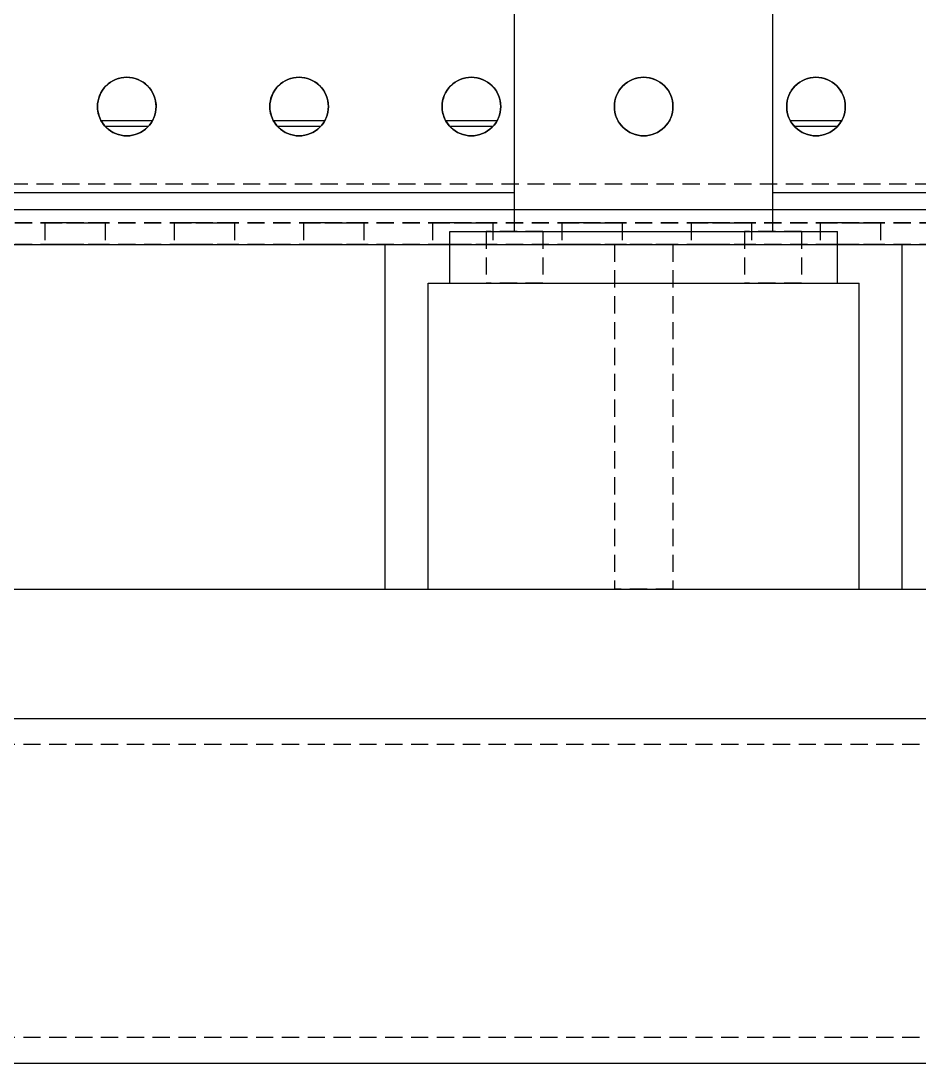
# Model space of a CAD drawing. Header units: metres. Extents: x -200 to 4040, y -1684 to 360.
# Drawn here: x 2427.7 to 2532, y -775 to -654.1 of the extents above; entities that cross this region are included whole.
import ezdxf

# ---------------------------------------------------------------- set-up
doc = ezdxf.new("R2010")
doc.units = ezdxf.units.M
doc.linetypes.add('DASHED2', pattern=[3, 2, -1])
for name, color, linetype in [('GIZLI', 8, 'DASHED2'), ('GORUNEN', 7, 'Continuous'), ('TEGET', 9, 'Continuous')]:
    doc.layers.add(name, color=color, linetype=linetype)

msp = doc.modelspace()

# ---------------------------------------------------------------- linework, layer by layer
at = {"layer": 'GIZLI'}
for points in [[(2485, -678.5), (2485, -601.5)], [(2515, -678.5), (2515, -601.5)], [(2436.6, -664), (2436.615, -663.676), (2436.662, -663.355), (2436.738, -663.04), (2436.845, -662.733), (2436.98, -662.439), (2437.142, -662.158), (2437.331, -661.894), (2437.544, -661.649), (2437.779, -661.426), (2438.034, -661.226), (2438.307, -661.051), (2438.596, -660.903), (2438.897, -660.784), (2439.209, -660.693), (2439.528, -660.633), (2439.763, -660.608), (2440, -660.6)], [(2436.6, -664), (2436.616, -663.667), (2436.665, -663.337), (2436.746, -663.013), (2436.859, -662.699), (2437.001, -662.397), (2437.173, -662.111), (2437.372, -661.843), (2437.596, -661.596), (2437.843, -661.372), (2438.111, -661.173), (2438.397, -661.001), (2438.699, -660.859), (2439.013, -660.746), (2439.337, -660.665), (2439.667, -660.616), (2440, -660.6)], [(2440, -660.6), (2439.667, -660.616), (2439.337, -660.665), (2439.013, -660.746), (2438.699, -660.859), (2438.397, -661.001), (2438.111, -661.173), (2437.843, -661.372), (2437.596, -661.596), (2437.372, -661.843), (2437.173, -662.111), (2437.001, -662.397), (2436.859, -662.699), (2436.746, -663.013), (2436.665, -663.337), (2436.616, -663.667), (2436.6, -664)], [(2440, -660.6), (2440.324, -660.615), (2440.645, -660.662), (2440.96, -660.738), (2441.267, -660.845), (2441.561, -660.98), (2441.842, -661.142), (2442.106, -661.331), (2442.351, -661.544), (2442.574, -661.779), (2442.774, -662.034), (2442.949, -662.307), (2443.097, -662.596), (2443.216, -662.897), (2443.307, -663.209), (2443.367, -663.528), (2443.392, -663.763), (2443.4, -664)], [(2440, -660.6), (2440.333, -660.616), (2440.663, -660.665), (2440.987, -660.746), (2441.301, -660.859), (2441.603, -661.001), (2441.889, -661.173), (2442.157, -661.372), (2442.404, -661.596), (2442.628, -661.843), (2442.827, -662.111), (2442.999, -662.397), (2443.141, -662.699), (2443.254, -663.013), (2443.335, -663.337), (2443.384, -663.667), (2443.4, -664)], [(2443.4, -664), (2443.384, -663.667), (2443.335, -663.337), (2443.254, -663.013), (2443.141, -662.699), (2442.999, -662.397), (2442.827, -662.111), (2442.628, -661.843), (2442.404, -661.596), (2442.157, -661.372), (2441.889, -661.173), (2441.603, -661.001), (2441.301, -660.859), (2440.987, -660.746), (2440.663, -660.665), (2440.333, -660.616), (2440, -660.6)], [(2456.6, -664), (2456.615, -663.676), (2456.662, -663.355), (2456.738, -663.04), (2456.845, -662.733), (2456.98, -662.439), (2457.142, -662.158), (2457.331, -661.894), (2457.544, -661.649), (2457.779, -661.426), (2458.034, -661.226), (2458.307, -661.051), (2458.596, -660.903), (2458.897, -660.784), (2459.209, -660.693), (2459.528, -660.633), (2459.763, -660.608), (2460, -660.6)], [(2456.6, -664), (2456.616, -663.667), (2456.665, -663.337), (2456.746, -663.013), (2456.859, -662.699), (2457.001, -662.397), (2457.173, -662.111), (2457.372, -661.843), (2457.596, -661.596), (2457.843, -661.372), (2458.111, -661.173), (2458.397, -661.001), (2458.699, -660.859), (2459.013, -660.746), (2459.337, -660.665), (2459.667, -660.616), (2460, -660.6)], [(2460, -660.6), (2459.667, -660.616), (2459.337, -660.665), (2459.013, -660.746), (2458.699, -660.859), (2458.397, -661.001), (2458.111, -661.173), (2457.843, -661.372), (2457.596, -661.596), (2457.372, -661.843), (2457.173, -662.111), (2457.001, -662.397), (2456.859, -662.699), (2456.746, -663.013), (2456.665, -663.337), (2456.616, -663.667), (2456.6, -664)], [(2460, -660.6), (2460.324, -660.615), (2460.645, -660.662), (2460.96, -660.738), (2461.267, -660.845), (2461.561, -660.98), (2461.842, -661.142), (2462.106, -661.331), (2462.351, -661.544), (2462.574, -661.779), (2462.774, -662.034), (2462.949, -662.307), (2463.097, -662.596), (2463.216, -662.897), (2463.307, -663.209), (2463.367, -663.528), (2463.392, -663.763), (2463.4, -664)], [(2460, -660.6), (2460.333, -660.616), (2460.663, -660.665), (2460.987, -660.746), (2461.301, -660.859), (2461.603, -661.001), (2461.889, -661.173), (2462.157, -661.372), (2462.404, -661.596), (2462.628, -661.843), (2462.827, -662.111), (2462.999, -662.397), (2463.141, -662.699), (2463.254, -663.013), (2463.335, -663.337), (2463.384, -663.667), (2463.4, -664)], [(2463.4, -664), (2463.384, -663.667), (2463.335, -663.337), (2463.254, -663.013), (2463.141, -662.699), (2462.999, -662.397), (2462.827, -662.111), (2462.628, -661.843), (2462.404, -661.596), (2462.157, -661.372), (2461.889, -661.173), (2461.603, -661.001), (2461.301, -660.859), (2460.987, -660.746), (2460.663, -660.665), (2460.333, -660.616), (2460, -660.6)], [(2476.6, -664), (2476.615, -663.676), (2476.662, -663.355), (2476.738, -663.04), (2476.845, -662.733), (2476.98, -662.439), (2477.142, -662.158), (2477.331, -661.894), (2477.544, -661.649), (2477.779, -661.426), (2478.034, -661.226), (2478.307, -661.051), (2478.596, -660.903), (2478.897, -660.784), (2479.209, -660.693), (2479.528, -660.633), (2479.763, -660.608), (2480, -660.6)], [(2476.6, -664), (2476.616, -663.667), (2476.665, -663.337), (2476.746, -663.013), (2476.859, -662.699), (2477.001, -662.397), (2477.173, -662.111), (2477.372, -661.843), (2477.596, -661.596), (2477.843, -661.372), (2478.111, -661.173), (2478.397, -661.001), (2478.699, -660.859), (2479.013, -660.746), (2479.337, -660.665), (2479.667, -660.616), (2480, -660.6)], [(2480, -660.6), (2479.667, -660.616), (2479.337, -660.665), (2479.013, -660.746), (2478.699, -660.859), (2478.397, -661.001), (2478.111, -661.173), (2477.843, -661.372), (2477.596, -661.596), (2477.372, -661.843), (2477.173, -662.111), (2477.001, -662.397), (2476.859, -662.699), (2476.746, -663.013), (2476.665, -663.337), (2476.616, -663.667), (2476.6, -664)], [(2480, -660.6), (2480.324, -660.615), (2480.645, -660.662), (2480.96, -660.738), (2481.267, -660.845), (2481.561, -660.98), (2481.842, -661.142), (2482.106, -661.331), (2482.351, -661.544), (2482.574, -661.779), (2482.774, -662.034), (2482.949, -662.307), (2483.097, -662.596), (2483.216, -662.897), (2483.307, -663.209), (2483.367, -663.528), (2483.392, -663.763), (2483.4, -664)], [(2480, -660.6), (2480.333, -660.616), (2480.663, -660.665), (2480.987, -660.746), (2481.301, -660.859), (2481.603, -661.001), (2481.889, -661.173), (2482.157, -661.372), (2482.404, -661.596), (2482.628, -661.843), (2482.827, -662.111), (2482.999, -662.397), (2483.141, -662.699), (2483.254, -663.013), (2483.335, -663.337), (2483.384, -663.667), (2483.4, -664)], [(2483.4, -664), (2483.384, -663.667), (2483.335, -663.337), (2483.254, -663.013), (2483.141, -662.699), (2482.999, -662.397), (2482.827, -662.111), (2482.628, -661.843), (2482.404, -661.596), (2482.157, -661.372), (2481.889, -661.173), (2481.603, -661.001), (2481.301, -660.859), (2480.987, -660.746), (2480.663, -660.665), (2480.333, -660.616), (2480, -660.6)], [(2496.6, -664), (2496.615, -663.676), (2496.662, -663.355), (2496.738, -663.04), (2496.845, -662.733), (2496.98, -662.439), (2497.142, -662.158), (2497.331, -661.894), (2497.544, -661.649), (2497.779, -661.426), (2498.034, -661.226), (2498.307, -661.051), (2498.596, -660.903), (2498.897, -660.784), (2499.209, -660.693), (2499.528, -660.633), (2499.763, -660.608), (2500, -660.6)], [(2496.6, -664), (2496.616, -663.667), (2496.665, -663.337), (2496.746, -663.013), (2496.859, -662.699), (2497.001, -662.397), (2497.173, -662.111), (2497.372, -661.843), (2497.596, -661.596), (2497.843, -661.372), (2498.111, -661.173), (2498.397, -661.001), (2498.699, -660.859), (2499.013, -660.746), (2499.337, -660.665), (2499.667, -660.616), (2500, -660.6)], [(2500, -660.6), (2499.667, -660.616), (2499.337, -660.665), (2499.013, -660.746), (2498.699, -660.859), (2498.397, -661.001), (2498.111, -661.173), (2497.843, -661.372), (2497.596, -661.596), (2497.372, -661.843), (2497.173, -662.111), (2497.001, -662.397), (2496.859, -662.699), (2496.746, -663.013), (2496.665, -663.337), (2496.616, -663.667), (2496.6, -664)], [(2500, -660.6), (2499.667, -660.616), (2499.337, -660.665), (2499.013, -660.746), (2498.699, -660.859), (2498.397, -661.001), (2498.111, -661.173), (2497.843, -661.372), (2497.596, -661.596), (2497.372, -661.843), (2497.173, -662.111), (2497.001, -662.397), (2496.859, -662.699), (2496.746, -663.013), (2496.665, -663.337), (2496.616, -663.667), (2496.6, -664)], [(2500, -660.6), (2500.324, -660.615), (2500.645, -660.662), (2500.96, -660.738), (2501.267, -660.845), (2501.561, -660.98), (2501.842, -661.142), (2502.106, -661.331), (2502.351, -661.544), (2502.574, -661.779), (2502.774, -662.034), (2502.949, -662.307), (2503.097, -662.596), (2503.216, -662.897), (2503.307, -663.209), (2503.367, -663.528), (2503.392, -663.763), (2503.4, -664)], [(2500, -660.6), (2500.333, -660.616), (2500.663, -660.665), (2500.987, -660.746), (2501.301, -660.859), (2501.603, -661.001), (2501.889, -661.173), (2502.157, -661.372), (2502.404, -661.596), (2502.628, -661.843), (2502.827, -662.111), (2502.999, -662.397), (2503.141, -662.699), (2503.254, -663.013), (2503.335, -663.337), (2503.384, -663.667), (2503.4, -664)], [(2503.4, -664), (2503.384, -663.667), (2503.335, -663.337), (2503.254, -663.013), (2503.141, -662.699), (2502.999, -662.397), (2502.827, -662.111), (2502.628, -661.843), (2502.404, -661.596), (2502.157, -661.372), (2501.889, -661.173), (2501.603, -661.001), (2501.301, -660.859), (2500.987, -660.746), (2500.663, -660.665), (2500.333, -660.616), (2500, -660.6)], [(2503.4, -664), (2503.384, -663.667), (2503.335, -663.337), (2503.254, -663.013), (2503.141, -662.699), (2502.999, -662.397), (2502.827, -662.111), (2502.628, -661.843), (2502.404, -661.596), (2502.157, -661.372), (2501.889, -661.173), (2501.603, -661.001), (2501.301, -660.859), (2500.987, -660.746), (2500.663, -660.665), (2500.333, -660.616), (2500, -660.6)], [(2516.6, -664), (2516.615, -663.676), (2516.662, -663.355), (2516.738, -663.04), (2516.845, -662.733), (2516.98, -662.439), (2517.142, -662.158), (2517.331, -661.894), (2517.544, -661.649), (2517.779, -661.426), (2518.034, -661.226), (2518.307, -661.051), (2518.596, -660.903), (2518.897, -660.784), (2519.209, -660.693), (2519.528, -660.633), (2519.763, -660.608), (2520, -660.6)], [(2516.6, -664), (2516.616, -663.667), (2516.665, -663.337), (2516.746, -663.013), (2516.859, -662.699), (2517.001, -662.397), (2517.173, -662.111), (2517.372, -661.843), (2517.596, -661.596), (2517.843, -661.372), (2518.111, -661.173), (2518.397, -661.001), (2518.699, -660.859), (2519.013, -660.746), (2519.337, -660.665), (2519.667, -660.616), (2520, -660.6)], [(2520, -660.6), (2519.667, -660.616), (2519.337, -660.665), (2519.013, -660.746), (2518.699, -660.859), (2518.397, -661.001), (2518.111, -661.173), (2517.843, -661.372), (2517.596, -661.596), (2517.372, -661.843), (2517.173, -662.111), (2517.001, -662.397), (2516.859, -662.699), (2516.746, -663.013), (2516.665, -663.337), (2516.616, -663.667), (2516.6, -664)], [(2520, -660.6), (2520.324, -660.615), (2520.645, -660.662), (2520.96, -660.738), (2521.267, -660.845), (2521.561, -660.98), (2521.842, -661.142), (2522.106, -661.331), (2522.351, -661.544), (2522.574, -661.779), (2522.774, -662.034), (2522.949, -662.307), (2523.097, -662.596), (2523.216, -662.897), (2523.307, -663.209), (2523.367, -663.528), (2523.392, -663.763), (2523.4, -664)], [(2520, -660.6), (2520.333, -660.616), (2520.663, -660.665), (2520.987, -660.746), (2521.301, -660.859), (2521.603, -661.001), (2521.889, -661.173), (2522.157, -661.372), (2522.404, -661.596), (2522.628, -661.843), (2522.827, -662.111), (2522.999, -662.397), (2523.141, -662.699), (2523.254, -663.013), (2523.335, -663.337), (2523.384, -663.667), (2523.4, -664)], [(2523.4, -664), (2523.384, -663.667), (2523.335, -663.337), (2523.254, -663.013), (2523.141, -662.699), (2522.999, -662.397), (2522.827, -662.111), (2522.628, -661.843), (2522.404, -661.596), (2522.157, -661.372), (2521.889, -661.173), (2521.603, -661.001), (2521.301, -660.859), (2520.987, -660.746), (2520.663, -660.665), (2520.333, -660.616), (2520, -660.6)], [(2440, -667.4), (2439.676, -667.385), (2439.355, -667.338), (2439.04, -667.262), (2438.733, -667.155), (2438.439, -667.02), (2438.158, -666.858), (2437.894, -666.669), (2437.649, -666.456), (2437.426, -666.221), (2437.226, -665.966), (2437.051, -665.693), (2436.903, -665.404), (2436.784, -665.103), (2436.693, -664.791), (2436.633, -664.472), (2436.608, -664.237), (2436.6, -664)], [(2440, -667.4), (2439.667, -667.384), (2439.337, -667.335), (2439.013, -667.254), (2438.699, -667.141), (2438.397, -666.999), (2438.111, -666.827), (2437.843, -666.628), (2437.596, -666.404), (2437.372, -666.157), (2437.173, -665.889), (2437.001, -665.603), (2436.859, -665.301), (2436.746, -664.987), (2436.665, -664.663), (2436.616, -664.333), (2436.6, -664)], [(2436.6, -664), (2436.616, -664.333), (2436.665, -664.663), (2436.746, -664.987), (2436.859, -665.301), (2437.001, -665.603), (2437.173, -665.889), (2437.372, -666.157), (2437.596, -666.404), (2437.843, -666.628), (2438.111, -666.827), (2438.397, -666.999), (2438.699, -667.141), (2439.013, -667.254), (2439.337, -667.335), (2439.667, -667.384), (2440, -667.4)], [(2443.4, -664), (2443.385, -664.324), (2443.338, -664.645), (2443.262, -664.96), (2443.155, -665.267), (2443.02, -665.561), (2442.858, -665.842), (2442.669, -666.106), (2442.456, -666.351), (2442.221, -666.574), (2441.966, -666.774), (2441.693, -666.949), (2441.404, -667.097), (2441.103, -667.216), (2440.791, -667.307), (2440.472, -667.367), (2440.237, -667.392), (2440, -667.4)], [(2443.4, -664), (2443.384, -664.333), (2443.335, -664.663), (2443.254, -664.987), (2443.141, -665.301), (2442.999, -665.603), (2442.827, -665.889), (2442.628, -666.157), (2442.404, -666.404), (2442.157, -666.628), (2441.889, -666.827), (2441.603, -666.999), (2441.301, -667.141), (2440.987, -667.254), (2440.663, -667.335), (2440.333, -667.384), (2440, -667.4)], [(2440, -667.4), (2440.333, -667.384), (2440.663, -667.335), (2440.987, -667.254), (2441.301, -667.141), (2441.603, -666.999), (2441.889, -666.827), (2442.157, -666.628), (2442.404, -666.404), (2442.628, -666.157), (2442.827, -665.889), (2442.999, -665.603), (2443.141, -665.301), (2443.254, -664.987), (2443.335, -664.663), (2443.384, -664.333), (2443.4, -664)], [(2460, -667.4), (2459.676, -667.385), (2459.355, -667.338), (2459.04, -667.262), (2458.733, -667.155), (2458.439, -667.02), (2458.158, -666.858), (2457.894, -666.669), (2457.649, -666.456), (2457.426, -666.221), (2457.226, -665.966), (2457.051, -665.693), (2456.903, -665.404), (2456.784, -665.103), (2456.693, -664.791), (2456.633, -664.472), (2456.608, -664.237), (2456.6, -664)], [(2460, -667.4), (2459.667, -667.384), (2459.337, -667.335), (2459.013, -667.254), (2458.699, -667.141), (2458.397, -666.999), (2458.111, -666.827), (2457.843, -666.628), (2457.596, -666.404), (2457.372, -666.157), (2457.173, -665.889), (2457.001, -665.603), (2456.859, -665.301), (2456.746, -664.987), (2456.665, -664.663), (2456.616, -664.333), (2456.6, -664)], [(2456.6, -664), (2456.616, -664.333), (2456.665, -664.663), (2456.746, -664.987), (2456.859, -665.301), (2457.001, -665.603), (2457.173, -665.889), (2457.372, -666.157), (2457.596, -666.404), (2457.843, -666.628), (2458.111, -666.827), (2458.397, -666.999), (2458.699, -667.141), (2459.013, -667.254), (2459.337, -667.335), (2459.667, -667.384), (2460, -667.4)], [(2463.4, -664), (2463.385, -664.324), (2463.338, -664.645), (2463.262, -664.96), (2463.155, -665.267), (2463.02, -665.561), (2462.858, -665.842), (2462.669, -666.106), (2462.456, -666.351), (2462.221, -666.574), (2461.966, -666.774), (2461.693, -666.949), (2461.404, -667.097), (2461.103, -667.216), (2460.791, -667.307), (2460.472, -667.367), (2460.237, -667.392), (2460, -667.4)], [(2463.4, -664), (2463.384, -664.333), (2463.335, -664.663), (2463.254, -664.987), (2463.141, -665.301), (2462.999, -665.603), (2462.827, -665.889), (2462.628, -666.157), (2462.404, -666.404), (2462.157, -666.628), (2461.889, -666.827), (2461.603, -666.999), (2461.301, -667.141), (2460.987, -667.254), (2460.663, -667.335), (2460.333, -667.384), (2460, -667.4)], [(2460, -667.4), (2460.333, -667.384), (2460.663, -667.335), (2460.987, -667.254), (2461.301, -667.141), (2461.603, -666.999), (2461.889, -666.827), (2462.157, -666.628), (2462.404, -666.404), (2462.628, -666.157), (2462.827, -665.889), (2462.999, -665.603), (2463.141, -665.301), (2463.254, -664.987), (2463.335, -664.663), (2463.384, -664.333), (2463.4, -664)], [(2480, -667.4), (2479.676, -667.385), (2479.355, -667.338), (2479.04, -667.262), (2478.733, -667.155), (2478.439, -667.02), (2478.158, -666.858), (2477.894, -666.669), (2477.649, -666.456), (2477.426, -666.221), (2477.226, -665.966), (2477.051, -665.693), (2476.903, -665.404), (2476.784, -665.103), (2476.693, -664.791), (2476.633, -664.472), (2476.608, -664.237), (2476.6, -664)], [(2480, -667.4), (2479.667, -667.384), (2479.337, -667.335), (2479.013, -667.254), (2478.699, -667.141), (2478.397, -666.999), (2478.111, -666.827), (2477.843, -666.628), (2477.596, -666.404), (2477.372, -666.157), (2477.173, -665.889), (2477.001, -665.603), (2476.859, -665.301), (2476.746, -664.987), (2476.665, -664.663), (2476.616, -664.333), (2476.6, -664)], [(2476.6, -664), (2476.616, -664.333), (2476.665, -664.663), (2476.746, -664.987), (2476.859, -665.301), (2477.001, -665.603), (2477.173, -665.889), (2477.372, -666.157), (2477.596, -666.404), (2477.843, -666.628), (2478.111, -666.827), (2478.397, -666.999), (2478.699, -667.141), (2479.013, -667.254), (2479.337, -667.335), (2479.667, -667.384), (2480, -667.4)], [(2483.4, -664), (2483.385, -664.324), (2483.338, -664.645), (2483.262, -664.96), (2483.155, -665.267), (2483.02, -665.561), (2482.858, -665.842), (2482.669, -666.106), (2482.456, -666.351), (2482.221, -666.574), (2481.966, -666.774), (2481.693, -666.949), (2481.404, -667.097), (2481.103, -667.216), (2480.791, -667.307), (2480.472, -667.367), (2480.237, -667.392), (2480, -667.4)], [(2483.4, -664), (2483.384, -664.333), (2483.335, -664.663), (2483.254, -664.987), (2483.141, -665.301), (2482.999, -665.603), (2482.827, -665.889), (2482.628, -666.157), (2482.404, -666.404), (2482.157, -666.628), (2481.889, -666.827), (2481.603, -666.999), (2481.301, -667.141), (2480.987, -667.254), (2480.663, -667.335), (2480.333, -667.384), (2480, -667.4)], [(2480, -667.4), (2480.333, -667.384), (2480.663, -667.335), (2480.987, -667.254), (2481.301, -667.141), (2481.603, -666.999), (2481.889, -666.827), (2482.157, -666.628), (2482.404, -666.404), (2482.628, -666.157), (2482.827, -665.889), (2482.999, -665.603), (2483.141, -665.301), (2483.254, -664.987), (2483.335, -664.663), (2483.384, -664.333), (2483.4, -664)], [(2500, -667.4), (2499.676, -667.385), (2499.355, -667.338), (2499.04, -667.262), (2498.733, -667.155), (2498.439, -667.02), (2498.158, -666.858), (2497.894, -666.669), (2497.649, -666.456), (2497.426, -666.221), (2497.226, -665.966), (2497.051, -665.693), (2496.903, -665.404), (2496.784, -665.103), (2496.693, -664.791), (2496.633, -664.472), (2496.608, -664.237), (2496.6, -664)], [(2500, -667.4), (2499.667, -667.384), (2499.337, -667.335), (2499.013, -667.254), (2498.699, -667.141), (2498.397, -666.999), (2498.111, -666.827), (2497.843, -666.628), (2497.596, -666.404), (2497.372, -666.157), (2497.173, -665.889), (2497.001, -665.603), (2496.859, -665.301), (2496.746, -664.987), (2496.665, -664.663), (2496.616, -664.333), (2496.6, -664)], [(2496.6, -664), (2496.616, -664.333), (2496.665, -664.663), (2496.746, -664.987), (2496.859, -665.301), (2497.001, -665.603), (2497.173, -665.889), (2497.372, -666.157), (2497.596, -666.404), (2497.843, -666.628), (2498.111, -666.827), (2498.397, -666.999), (2498.699, -667.141), (2499.013, -667.254), (2499.337, -667.335), (2499.667, -667.384), (2500, -667.4)], [(2496.6, -664), (2496.616, -664.333), (2496.665, -664.663), (2496.746, -664.987), (2496.859, -665.301), (2497.001, -665.603), (2497.173, -665.889), (2497.372, -666.157), (2497.596, -666.404), (2497.843, -666.628), (2498.111, -666.827), (2498.397, -666.999), (2498.699, -667.141), (2499.013, -667.254), (2499.337, -667.335), (2499.667, -667.384), (2500, -667.4)], [(2503.4, -664), (2503.385, -664.324), (2503.338, -664.645), (2503.262, -664.96), (2503.155, -665.267), (2503.02, -665.561), (2502.858, -665.842), (2502.669, -666.106), (2502.456, -666.351), (2502.221, -666.574), (2501.966, -666.774), (2501.693, -666.949), (2501.404, -667.097), (2501.103, -667.216), (2500.791, -667.307), (2500.472, -667.367), (2500.237, -667.392), (2500, -667.4)], [(2503.4, -664), (2503.384, -664.333), (2503.335, -664.663), (2503.254, -664.987), (2503.141, -665.301), (2502.999, -665.603), (2502.827, -665.889), (2502.628, -666.157), (2502.404, -666.404), (2502.157, -666.628), (2501.889, -666.827), (2501.603, -666.999), (2501.301, -667.141), (2500.987, -667.254), (2500.663, -667.335), (2500.333, -667.384), (2500, -667.4)], [(2500, -667.4), (2500.333, -667.384), (2500.663, -667.335), (2500.987, -667.254), (2501.301, -667.141), (2501.603, -666.999), (2501.889, -666.827), (2502.157, -666.628), (2502.404, -666.404), (2502.628, -666.157), (2502.827, -665.889), (2502.999, -665.603), (2503.141, -665.301), (2503.254, -664.987), (2503.335, -664.663), (2503.384, -664.333), (2503.4, -664)], [(2500, -667.4), (2500.333, -667.384), (2500.663, -667.335), (2500.987, -667.254), (2501.301, -667.141), (2501.603, -666.999), (2501.889, -666.827), (2502.157, -666.628), (2502.404, -666.404), (2502.628, -666.157), (2502.827, -665.889), (2502.999, -665.603), (2503.141, -665.301), (2503.254, -664.987), (2503.335, -664.663), (2503.384, -664.333), (2503.4, -664)], [(2520, -667.4), (2519.676, -667.385), (2519.355, -667.338), (2519.04, -667.262), (2518.733, -667.155), (2518.439, -667.02), (2518.158, -666.858), (2517.894, -666.669), (2517.649, -666.456), (2517.426, -666.221), (2517.226, -665.966), (2517.051, -665.693), (2516.903, -665.404), (2516.784, -665.103), (2516.693, -664.791), (2516.633, -664.472), (2516.608, -664.237), (2516.6, -664)], [(2520, -667.4), (2519.667, -667.384), (2519.337, -667.335), (2519.013, -667.254), (2518.699, -667.141), (2518.397, -666.999), (2518.111, -666.827), (2517.843, -666.628), (2517.596, -666.404), (2517.372, -666.157), (2517.173, -665.889), (2517.001, -665.603), (2516.859, -665.301), (2516.746, -664.987), (2516.665, -664.663), (2516.616, -664.333), (2516.6, -664)], [(2516.6, -664), (2516.616, -664.333), (2516.665, -664.663), (2516.746, -664.987), (2516.859, -665.301), (2517.001, -665.603), (2517.173, -665.889), (2517.372, -666.157), (2517.596, -666.404), (2517.843, -666.628), (2518.111, -666.827), (2518.397, -666.999), (2518.699, -667.141), (2519.013, -667.254), (2519.337, -667.335), (2519.667, -667.384), (2520, -667.4)], [(2523.4, -664), (2523.385, -664.324), (2523.338, -664.645), (2523.262, -664.96), (2523.155, -665.267), (2523.02, -665.561), (2522.858, -665.842), (2522.669, -666.106), (2522.456, -666.351), (2522.221, -666.574), (2521.966, -666.774), (2521.693, -666.949), (2521.404, -667.097), (2521.103, -667.216), (2520.791, -667.307), (2520.472, -667.367), (2520.237, -667.392), (2520, -667.4)], [(2523.4, -664), (2523.384, -664.333), (2523.335, -664.663), (2523.254, -664.987), (2523.141, -665.301), (2522.999, -665.603), (2522.827, -665.889), (2522.628, -666.157), (2522.404, -666.404), (2522.157, -666.628), (2521.889, -666.827), (2521.603, -666.999), (2521.301, -667.141), (2520.987, -667.254), (2520.663, -667.335), (2520.333, -667.384), (2520, -667.4)], [(2520, -667.4), (2520.333, -667.384), (2520.663, -667.335), (2520.987, -667.254), (2521.301, -667.141), (2521.603, -666.999), (2521.889, -666.827), (2522.157, -666.628), (2522.404, -666.404), (2522.628, -666.157), (2522.827, -665.889), (2522.999, -665.603), (2523.141, -665.301), (2523.254, -664.987), (2523.335, -664.663), (2523.384, -664.333), (2523.4, -664)], [(3061.5, -673), (1121.5, -673)], [(3061.5, -673), (1121.5, -673)], [(3061.5, -673), (1121.5, -673)], [(3061.5, -673), (1121.5, -673)], [(3061.5, -676), (1121.5, -676)], [(2670, -676), (1121.5, -676)], [(3061.5, -676), (1121.5, -676)], [(3061.5, -676), (1121.5, -676)], [(2630, -677.5), (150, -677.5)], [(150, -677.5), (2630, -677.5)], [(2434, -677.5), (2430.5, -677.5)], [(2430.5, -677.5), (2430.5, -680)], [(2430.5, -677.5), (2434, -677.5)], [(2437.5, -677.5), (2434, -677.5)], [(2434, -677.5), (2437.5, -677.5)], [(2437.5, -677.5), (2437.5, -680)], [(2449, -677.5), (2445.5, -677.5)], [(2445.5, -677.5), (2445.5, -680)], [(2445.5, -677.5), (2449, -677.5)], [(2452.5, -677.5), (2449, -677.5)], [(2449, -677.5), (2452.5, -677.5)], [(2452.5, -677.5), (2452.5, -680)], [(2464, -677.5), (2460.5, -677.5)], [(2460.5, -677.5), (2460.5, -680)], [(2460.5, -677.5), (2464, -677.5)], [(2467.5, -677.5), (2464, -677.5)], [(2464, -677.5), (2467.5, -677.5)], [(2467.5, -677.5), (2467.5, -680)], [(2479, -677.5), (2475.5, -677.5)], [(2475.5, -677.5), (2475.5, -680)], [(2475.5, -677.5), (2479, -677.5)], [(2477.5, -678.5), (2522.5, -678.5)], [(2477.5, -684.5), (2477.5, -678.5)], [(2482.5, -677.5), (2479, -677.5)], [(2479, -677.5), (2482.5, -677.5)], [(2481.7, -678.5), (2488.3, -678.5)], [(2488.3, -678.5), (2481.7, -678.5)], [(2481.7, -678.5), (2488.3, -678.5)], [(2488.3, -678.5), (2481.7, -678.5)], [(2481.7, -678.5), (2481.7, -684.5)], [(2481.7, -678.5), (2481.7, -684.5)], [(2482.5, -677.5), (2482.5, -680)], [(2485, -678.5), (2515, -678.5)], [(2485, -678.5), (2515, -678.5)], [(2488.3, -678.5), (2488.3, -684.5)], [(2488.3, -678.5), (2488.3, -684.5)], [(2494, -677.5), (2490.5, -677.5)], [(2490.5, -677.5), (2490.5, -680)], [(2490.5, -677.5), (2494, -677.5)], [(2497.5, -677.5), (2494, -677.5)], [(2494, -677.5), (2497.5, -677.5)], [(2497.5, -677.5), (2497.5, -680)], [(2509, -677.5), (2505.5, -677.5)], [(2505.5, -677.5), (2505.5, -680)], [(2505.5, -677.5), (2509, -677.5)], [(2512.5, -677.5), (2509, -677.5)], [(2509, -677.5), (2512.5, -677.5)], [(2511.7, -678.5), (2518.3, -678.5)], [(2518.3, -678.5), (2511.7, -678.5)], [(2511.7, -678.5), (2518.3, -678.5)], [(2518.3, -678.5), (2511.7, -678.5)], [(2511.7, -678.5), (2511.7, -684.5)], [(2511.7, -678.5), (2511.7, -684.5)], [(2512.5, -677.5), (2512.5, -680)], [(2518.3, -678.5), (2518.3, -684.5)], [(2518.3, -678.5), (2518.3, -684.5)], [(2524, -677.5), (2520.5, -677.5)], [(2520.5, -677.5), (2520.5, -680)], [(2520.5, -677.5), (2524, -677.5)], [(2522.5, -684.5), (2522.5, -678.5)], [(2527.5, -677.5), (2524, -677.5)], [(2524, -677.5), (2527.5, -677.5)], [(2527.5, -677.5), (2527.5, -680)], [(2630, -680), (150, -680)], [(2434, -680), (2430.5, -680)], [(2430.5, -680), (2434, -680)], [(2437.5, -680), (2434, -680)], [(2434, -680), (2437.5, -680)], [(2449, -680), (2445.5, -680)], [(2445.5, -680), (2449, -680)], [(2452.5, -680), (2449, -680)], [(2449, -680), (2452.5, -680)], [(2464, -680), (2460.5, -680)], [(2460.5, -680), (2464, -680)], [(2467.5, -680), (2464, -680)], [(2464, -680), (2467.5, -680)], [(2470, -720), (2470, -680)], [(2470, -680), (2530, -680)], [(2479, -680), (2475.5, -680)], [(2475.5, -680), (2479, -680)], [(2477.5, -680), (2522.5, -680)], [(2477.5, -680), (2522.5, -680)], [(2482.5, -680), (2479, -680)], [(2479, -680), (2482.5, -680)], [(2494, -680), (2490.5, -680)], [(2490.5, -680), (2494, -680)], [(2497.5, -680), (2494, -680)], [(2494, -680), (2497.5, -680)], [(2496.6, -680), (2503.4, -680)], [(2503.4, -680), (2496.6, -680)], [(2496.6, -680), (2503.4, -680)], [(2503.4, -680), (2496.6, -680)], [(2496.6, -680), (2496.6, -720)], [(2496.6, -680), (2496.6, -720)], [(2503.4, -680), (2503.4, -720)], [(2503.4, -680), (2503.4, -720)], [(2509, -680), (2505.5, -680)], [(2505.5, -680), (2509, -680)], [(2512.5, -680), (2509, -680)], [(2509, -680), (2512.5, -680)], [(2524, -680), (2520.5, -680)], [(2520.5, -680), (2524, -680)], [(2527.5, -680), (2524, -680)], [(2524, -680), (2527.5, -680)], [(2530, -720), (2530, -680)], [(2475, -684.5), (2525, -684.5)], [(2475, -720), (2475, -684.5)], [(2477.5, -684.5), (2522.5, -684.5)], [(2477.5, -684.5), (2522.5, -684.5)], [(2481.7, -684.5), (2488.3, -684.5)], [(2488.3, -684.5), (2481.7, -684.5)], [(2481.7, -684.5), (2488.3, -684.5)], [(2488.3, -684.5), (2481.7, -684.5)], [(2511.7, -684.5), (2518.3, -684.5)], [(2518.3, -684.5), (2511.7, -684.5)], [(2511.7, -684.5), (2518.3, -684.5)], [(2518.3, -684.5), (2511.7, -684.5)], [(2525, -720), (2525, -684.5)], [(-100, -720), (3340, -720)], [(2470, -720), (2530, -720)], [(2470, -720), (2530, -720)], [(2475, -720), (2525, -720)], [(2475, -720), (2525, -720)], [(2496.6, -720), (2503.4, -720)], [(2503.4, -720), (2496.6, -720)], [(2496.6, -720), (2503.4, -720)], [(2503.4, -720), (2496.6, -720)], [(-100, -735), (3340, -735)], [(-80, -735), (3320, -735)], [(-80, -735), (3320, -735)], [(-80, -735), (3320, -735)], [(-80, -735), (3320, -735)], [(-80, -738), (3320, -738)], [(-80, -738), (3320, -738)], [(-80, -738), (3320, -738)], [(-80, -738), (3320, -738)], [(-80, -772), (3320, -772)], [(-80, -772), (3320, -772)], [(-80, -772), (3320, -772)], [(-80, -772), (3320, -772)], [(-80, -775), (3320, -775)], [(-80, -775), (3320, -775)], [(-80, -775), (3320, -775)]]:
    msp.add_lwpolyline(points, dxfattribs=at)
at = {"layer": 'GORUNEN'}
for points in [[(2485, -678.5), (2485, -601.5)], [(2515, -678.5), (2515, -601.5)], [(2440, -660.6), (2439.667, -660.616), (2439.337, -660.665), (2439.013, -660.746), (2438.699, -660.859), (2438.397, -661.001), (2438.111, -661.173), (2437.843, -661.372), (2437.596, -661.596), (2437.372, -661.843), (2437.173, -662.111), (2437.001, -662.397), (2436.859, -662.699), (2436.746, -663.013), (2436.665, -663.337), (2436.616, -663.667), (2436.6, -664)], [(2443.4, -664), (2443.384, -663.667), (2443.335, -663.337), (2443.254, -663.013), (2443.141, -662.699), (2442.999, -662.397), (2442.827, -662.111), (2442.628, -661.843), (2442.404, -661.596), (2442.157, -661.372), (2441.889, -661.173), (2441.603, -661.001), (2441.301, -660.859), (2440.987, -660.746), (2440.663, -660.665), (2440.333, -660.616), (2440, -660.6)], [(2460, -660.6), (2459.667, -660.616), (2459.337, -660.665), (2459.013, -660.746), (2458.699, -660.859), (2458.397, -661.001), (2458.111, -661.173), (2457.843, -661.372), (2457.596, -661.596), (2457.372, -661.843), (2457.173, -662.111), (2457.001, -662.397), (2456.859, -662.699), (2456.746, -663.013), (2456.665, -663.337), (2456.616, -663.667), (2456.6, -664)], [(2463.4, -664), (2463.384, -663.667), (2463.335, -663.337), (2463.254, -663.013), (2463.141, -662.699), (2462.999, -662.397), (2462.827, -662.111), (2462.628, -661.843), (2462.404, -661.596), (2462.157, -661.372), (2461.889, -661.173), (2461.603, -661.001), (2461.301, -660.859), (2460.987, -660.746), (2460.663, -660.665), (2460.333, -660.616), (2460, -660.6)], [(2480, -660.6), (2479.667, -660.616), (2479.337, -660.665), (2479.013, -660.746), (2478.699, -660.859), (2478.397, -661.001), (2478.111, -661.173), (2477.843, -661.372), (2477.596, -661.596), (2477.372, -661.843), (2477.173, -662.111), (2477.001, -662.397), (2476.859, -662.699), (2476.746, -663.013), (2476.665, -663.337), (2476.616, -663.667), (2476.6, -664)], [(2483.4, -664), (2483.384, -663.667), (2483.335, -663.337), (2483.254, -663.013), (2483.141, -662.699), (2482.999, -662.397), (2482.827, -662.111), (2482.628, -661.843), (2482.404, -661.596), (2482.157, -661.372), (2481.889, -661.173), (2481.603, -661.001), (2481.301, -660.859), (2480.987, -660.746), (2480.663, -660.665), (2480.333, -660.616), (2480, -660.6)], [(2520, -660.6), (2519.667, -660.616), (2519.337, -660.665), (2519.013, -660.746), (2518.699, -660.859), (2518.397, -661.001), (2518.111, -661.173), (2517.843, -661.372), (2517.596, -661.596), (2517.372, -661.843), (2517.173, -662.111), (2517.001, -662.397), (2516.859, -662.699), (2516.746, -663.013), (2516.665, -663.337), (2516.616, -663.667), (2516.6, -664)], [(2523.4, -664), (2523.384, -663.667), (2523.335, -663.337), (2523.254, -663.013), (2523.141, -662.699), (2522.999, -662.397), (2522.827, -662.111), (2522.628, -661.843), (2522.404, -661.596), (2522.157, -661.372), (2521.889, -661.173), (2521.603, -661.001), (2521.301, -660.859), (2520.987, -660.746), (2520.663, -660.665), (2520.333, -660.616), (2520, -660.6)], [(2436.6, -664), (2436.616, -664.333), (2436.665, -664.663), (2436.746, -664.987), (2436.859, -665.301), (2437.001, -665.603), (2437.173, -665.889), (2437.372, -666.157), (2437.596, -666.404), (2437.843, -666.628), (2438.111, -666.827), (2438.397, -666.999), (2438.699, -667.141), (2439.013, -667.254), (2439.337, -667.335), (2439.667, -667.384), (2440, -667.4)], [(2440, -667.4), (2440.333, -667.384), (2440.663, -667.335), (2440.987, -667.254), (2441.301, -667.141), (2441.603, -666.999), (2441.889, -666.827), (2442.157, -666.628), (2442.404, -666.404), (2442.628, -666.157), (2442.827, -665.889), (2442.999, -665.603), (2443.141, -665.301), (2443.254, -664.987), (2443.335, -664.663), (2443.384, -664.333), (2443.4, -664)], [(2456.6, -664), (2456.616, -664.333), (2456.665, -664.663), (2456.746, -664.987), (2456.859, -665.301), (2457.001, -665.603), (2457.173, -665.889), (2457.372, -666.157), (2457.596, -666.404), (2457.843, -666.628), (2458.111, -666.827), (2458.397, -666.999), (2458.699, -667.141), (2459.013, -667.254), (2459.337, -667.335), (2459.667, -667.384), (2460, -667.4)], [(2460, -667.4), (2460.333, -667.384), (2460.663, -667.335), (2460.987, -667.254), (2461.301, -667.141), (2461.603, -666.999), (2461.889, -666.827), (2462.157, -666.628), (2462.404, -666.404), (2462.628, -666.157), (2462.827, -665.889), (2462.999, -665.603), (2463.141, -665.301), (2463.254, -664.987), (2463.335, -664.663), (2463.384, -664.333), (2463.4, -664)], [(2476.6, -664), (2476.616, -664.333), (2476.665, -664.663), (2476.746, -664.987), (2476.859, -665.301), (2477.001, -665.603), (2477.173, -665.889), (2477.372, -666.157), (2477.596, -666.404), (2477.843, -666.628), (2478.111, -666.827), (2478.397, -666.999), (2478.699, -667.141), (2479.013, -667.254), (2479.337, -667.335), (2479.667, -667.384), (2480, -667.4)], [(2480, -667.4), (2480.333, -667.384), (2480.663, -667.335), (2480.987, -667.254), (2481.301, -667.141), (2481.603, -666.999), (2481.889, -666.827), (2482.157, -666.628), (2482.404, -666.404), (2482.628, -666.157), (2482.827, -665.889), (2482.999, -665.603), (2483.141, -665.301), (2483.254, -664.987), (2483.335, -664.663), (2483.384, -664.333), (2483.4, -664)], [(2516.6, -664), (2516.616, -664.333), (2516.665, -664.663), (2516.746, -664.987), (2516.859, -665.301), (2517.001, -665.603), (2517.173, -665.889), (2517.372, -666.157), (2517.596, -666.404), (2517.843, -666.628), (2518.111, -666.827), (2518.397, -666.999), (2518.699, -667.141), (2519.013, -667.254), (2519.337, -667.335), (2519.667, -667.384), (2520, -667.4)], [(2520, -667.4), (2520.333, -667.384), (2520.663, -667.335), (2520.987, -667.254), (2521.301, -667.141), (2521.603, -666.999), (2521.889, -666.827), (2522.157, -666.628), (2522.404, -666.404), (2522.628, -666.157), (2522.827, -665.889), (2522.999, -665.603), (2523.141, -665.301), (2523.254, -664.987), (2523.335, -664.663), (2523.384, -664.333), (2523.4, -664)], [(2477.5, -678.5), (2522.5, -678.5)], [(2477.5, -684.5), (2477.5, -678.5)], [(2522.5, -684.5), (2522.5, -678.5)], [(2057.6, -680), (2477.5, -680)], [(2470, -720), (2470, -680)], [(2470, -680), (2477.5, -680)], [(2522.5, -680), (2530, -680)], [(2522.5, -680), (2630, -680)], [(2530, -720), (2530, -680)], [(2475, -684.5), (2525, -684.5)], [(2475, -720), (2475, -684.5)], [(2525, -720), (2525, -684.5)], [(-100, -720), (3340, -720)], [(-100, -735), (3340, -735)], [(-80, -775), (3320, -775)]]:
    msp.add_lwpolyline(points, dxfattribs=at)
at = {"layer": 'TEGET'}
for points in [[(2442.967, -665.66), (2437.033, -665.66)], [(2442.496, -666.308), (2437.504, -666.308)], [(2462.967, -665.66), (2457.033, -665.66)], [(2462.496, -666.308), (2457.504, -666.308)], [(2482.967, -665.66), (2477.033, -665.66)], [(2482.496, -666.308), (2477.504, -666.308)], [(2522.967, -665.66), (2517.033, -665.66)], [(2522.496, -666.308), (2517.504, -666.308)], [(2485, -674), (2057.6, -674)], [(2630, -674), (2515, -674)]]:
    msp.add_lwpolyline(points, dxfattribs=at)

doc.saveas('drawing.dxf')
